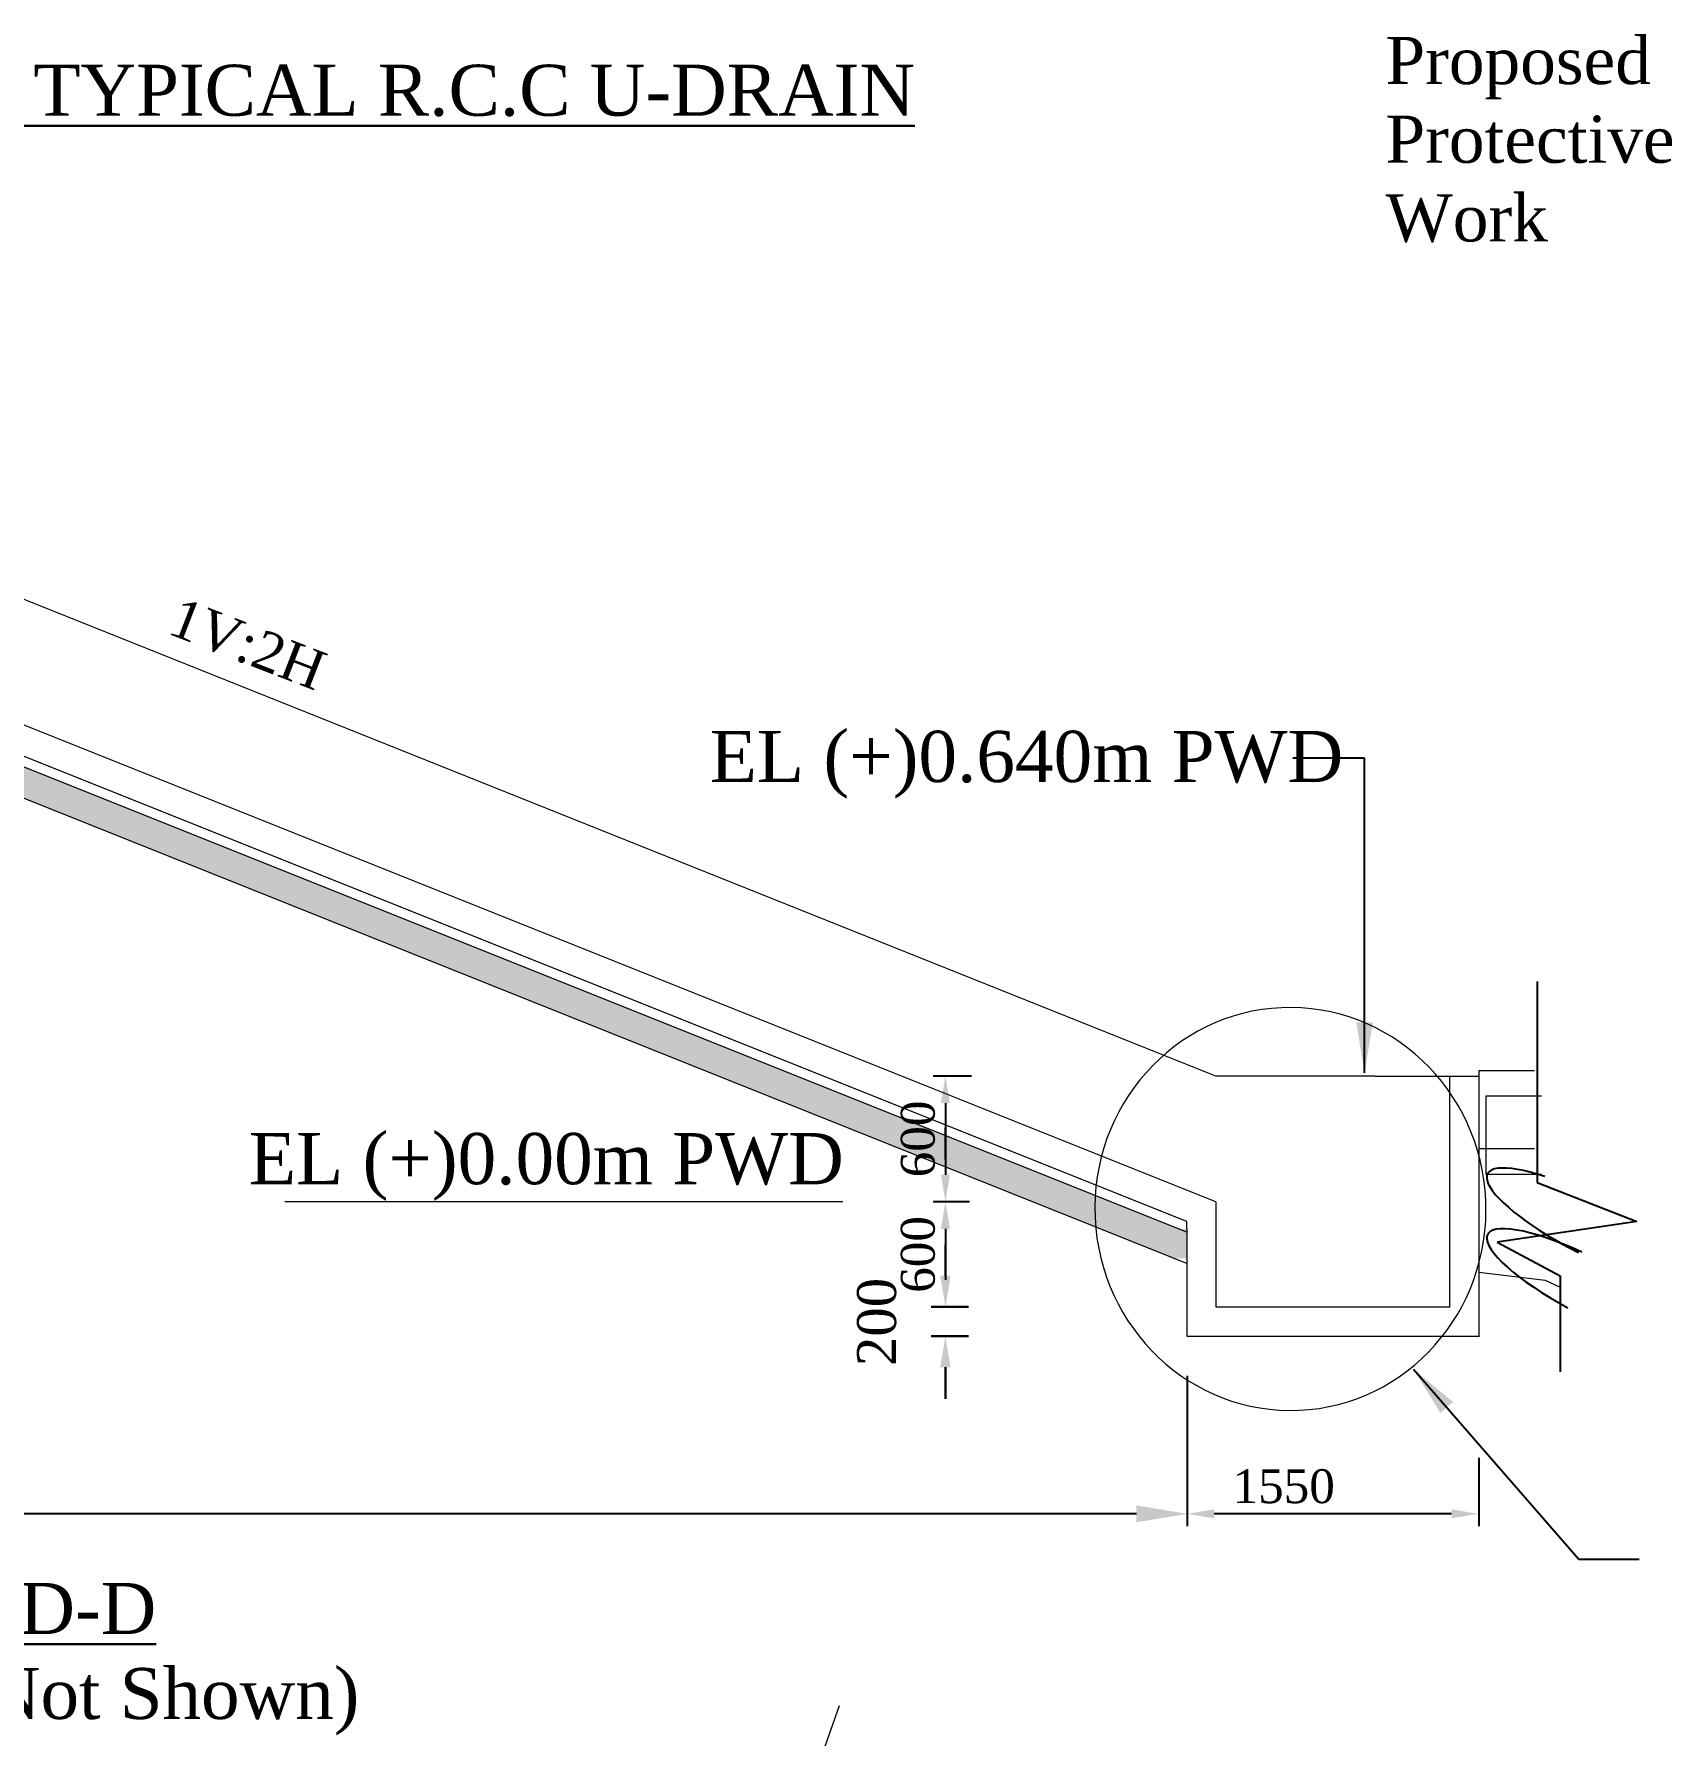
# Model space of a CAD drawing. Header units: metres. Extents: x -2434 to 11656, y -15288 to 8109.
# Drawn here: x 4220.5 to 4268.2, y -11704.9 to -11654.7 of the extents above; entities that cross this region are included whole.
import ezdxf

# ---------------------------------------------------------------- set-up
doc = ezdxf.new("R2010")
doc.units = ezdxf.units.M
doc.layers.add('Blocks', color=11, linetype='Continuous', lineweight=9)
doc.layers.add('Layer1', color=7, linetype='Continuous', lineweight=13)
doc.styles.get("Standard").update_dxf_attribs({"font": 'times.ttf'})
doc.styles.add('TIMES', font='ARIALN.TTF')
doc.dimstyles.get("Standard").update_dxf_attribs({"dimtxt": 0.5, "dimasz": 0.4075, "dimexe": 0.364, "dimexo": 0.219, "dimgap": 0.09, "dimtad": 0, "dimdec": 0, "dimlfac": 1000, "dimzin": 0, "dimdsep": 46, "dimtxsty": 'Standard', "dimcen": 0.09, "dimadec": 0, "dimazin": 0, "dimtfac": 1, "dimtdec": 0, "dimtofl": 0, "dimtmove": 0, "dimatfit": 3, "dimfxl": 1, "dimtolj": 1, "dimtzin": 0, "dimarcsym": 0})
pattern_1 = [(37.5, (4325.86523, -12309.2232), (-0.01840036, 0.56282522), [0, -0.443992, 0, -0.49657, 0, -0.4746625]), (7.5, (4325.8652, -12309.2232), (0.5169518, 0.8243489), [0, -0.239522, 0, -0.400177, 0, -0.1533525]), (327.5, (4325.50595, -12309.2232), (0.90964123, 0.00165276), [0, -0.14605, 0, -0.52578, 0, -0.686435]), (317.5, (4325.50595, -12309.2232), (0.8780899, 0.2563687), [0, -0.073025, 0, -0.344678, 0, -0.394335])]

# ---------------------------------------------------------------- blocks, each defined once
blk = doc.blocks.new('*D293')
at = {"layer": 'Blocks', "color": 0, "lineweight": -2, "ltscale": 0.5}
for p, q in [((4254.599, -11694.299), (4254.599, -11698.741)), ((4175.353, -11698.88), (4175.353, -11698.013)), ((4176.853, -11698.377), (4214.36, -11698.377)), ((4253.099, -11698.377), (4215.591, -11698.377))]:
    blk.add_line(p, q, dxfattribs=at)
at = {"layer": 'Blocks', "color": 0, "lineweight": -3, "ltscale": 0.5}
for points in [[(4176.853, -11698.127), (4176.853, -11698.627), (4175.353, -11698.377)], [(4253.099, -11698.127), (4253.099, -11698.627), (4254.599, -11698.377)]]:
    blk.add_solid(points, dxfattribs=at)
at = {"layer": 'Defpoints', "color": 0, "lineweight": -3, "ltscale": 0.5}
for p in [(4254.599, -11694.08), (4254.599, -11698.377), (4175.353, -11699.099)]:
    blk.add_point(p, dxfattribs=at)
at = {"layer": 'Blocks', "color": 0, "lineweight": 30, "ltscale": 0.5, "insert": (4214.976, -11698.377), "char_height": 1.25, "attachment_point": 5}
blk.add_mtext('\\A1;L', dxfattribs=at)
blk = doc.blocks.new('*D295')
at = {"layer": 'Blocks', "color": 0, "lineweight": -2, "ltscale": 0.5}
for p, q in [((4248.171, -11689.16), (4247.094, -11689.16)), ((4247.458, -11689.96), (4247.458, -11691.465)), ((4248.137, -11692.265), (4247.094, -11692.265))]:
    blk.add_line(p, q, dxfattribs=at)
at = {"layer": 'Blocks', "color": 0, "lineweight": -3, "ltscale": 0.5}
for points in [[(4247.325, -11689.96), (4247.591, -11689.96), (4247.458, -11689.16)], [(4247.325, -11691.465), (4247.591, -11691.465), (4247.458, -11692.265)]]:
    blk.add_solid(points, dxfattribs=at)
at = {"layer": 'Defpoints', "color": 0, "lineweight": -3, "ltscale": 0.5}
for p in [(4248.39, -11689.16), (4247.458, -11692.265), (4248.356, -11692.265)]:
    blk.add_point(p, dxfattribs=at)
at = {"layer": 'Blocks', "color": 0, "lineweight": 30, "ltscale": 0.5, "insert": (4246.649, -11690.713), "char_height": 1, "attachment_point": 5, "rotation": 90}
blk.add_mtext('\\A1;600', dxfattribs=at)
blk = doc.blocks.new('*D296')
at = {"layer": 'Blocks', "color": 0, "lineweight": -2, "ltscale": 0.5}
for p, q in [((4248.227, -11685.445), (4247.094, -11685.445)), ((4247.458, -11686.245), (4247.458, -11688.36)), ((4248.171, -11689.16), (4247.094, -11689.16))]:
    blk.add_line(p, q, dxfattribs=at)
at = {"layer": 'Blocks', "color": 0, "lineweight": -3, "ltscale": 0.5}
for points in [[(4247.325, -11686.245), (4247.591, -11686.245), (4247.458, -11685.445)], [(4247.325, -11688.36), (4247.591, -11688.36), (4247.458, -11689.16)]]:
    blk.add_solid(points, dxfattribs=at)
at = {"layer": 'Defpoints', "color": 0, "lineweight": -3, "ltscale": 0.5}
for p in [(4248.446, -11685.445), (4247.458, -11689.16), (4248.39, -11689.16)]:
    blk.add_point(p, dxfattribs=at)
at = {"layer": 'Blocks', "color": 0, "lineweight": 30, "ltscale": 0.5, "insert": (4246.649, -11687.302), "char_height": 1, "attachment_point": 5, "rotation": 90}
blk.add_mtext('\\A1;600', dxfattribs=at)
blk = doc.blocks.new('*D305')
at = {"layer": 'Blocks', "color": 0, "lineweight": -2, "ltscale": 0.5}
for p, q in [((4263.209, -11696.723), (4263.209, -11698.741)), ((4254.599, -11697.134), (4254.599, -11698.741)), ((4262.409, -11698.377), (4255.399, -11698.377))]:
    blk.add_line(p, q, dxfattribs=at)
at = {"layer": 'Blocks', "color": 0, "lineweight": -3, "ltscale": 0.5}
for points in [[(4255.399, -11698.243), (4255.399, -11698.51), (4254.599, -11698.377)], [(4262.409, -11698.243), (4262.409, -11698.51), (4263.209, -11698.377)]]:
    blk.add_solid(points, dxfattribs=at)
at = {"layer": 'Defpoints', "color": 0, "lineweight": -3, "ltscale": 0.5}
for p in [(4263.209, -11696.504), (4254.599, -11696.915), (4254.599, -11698.377)]:
    blk.add_point(p, dxfattribs=at)
at = {"layer": 'Blocks', "color": 0, "lineweight": 30, "ltscale": 0.5, "insert": (4257.449, -11697.568), "char_height": 1, "attachment_point": 5}
blk.add_mtext('\\A1;1550', dxfattribs=at)
blk = doc.blocks.new('*D338')
at = {"layer": 'Blocks', "color": 0, "lineweight": -2, "ltscale": 0.5}
for p, q in [((4254.599, -11694.299), (4254.599, -11698.741)), ((4175.353, -11698.88), (4175.353, -11698.013)), ((4176.853, -11698.377), (4214.36, -11698.377)), ((4253.099, -11698.377), (4215.591, -11698.377))]:
    blk.add_line(p, q, dxfattribs=at)
at = {"layer": 'Blocks', "color": 0, "lineweight": -3, "ltscale": 0.5}
for points in [[(4176.853, -11698.127), (4176.853, -11698.627), (4175.353, -11698.377)], [(4253.099, -11698.127), (4253.099, -11698.627), (4254.599, -11698.377)]]:
    blk.add_solid(points, dxfattribs=at)
at = {"layer": 'Defpoints', "color": 0, "lineweight": -3, "ltscale": 0.5}
for p in [(4254.599, -11694.08), (4254.599, -11698.377), (4175.353, -11699.099)]:
    blk.add_point(p, dxfattribs=at)
at = {"layer": 'Blocks', "color": 0, "lineweight": 30, "ltscale": 0.5, "insert": (4214.976, -11698.377), "char_height": 1.25, "attachment_point": 5}
blk.add_mtext('\\A1;L', dxfattribs=at)
blk = doc.blocks.new('*D340')
at = {"layer": 'Blocks', "color": 0, "lineweight": -2, "ltscale": 0.5}
for p, q in [((4248.171, -11689.16), (4247.094, -11689.16)), ((4247.458, -11689.96), (4247.458, -11691.465)), ((4248.137, -11692.265), (4247.094, -11692.265))]:
    blk.add_line(p, q, dxfattribs=at)
at = {"layer": 'Blocks', "color": 0, "lineweight": -3, "ltscale": 0.5}
for points in [[(4247.325, -11689.96), (4247.591, -11689.96), (4247.458, -11689.16)], [(4247.325, -11691.465), (4247.591, -11691.465), (4247.458, -11692.265)]]:
    blk.add_solid(points, dxfattribs=at)
at = {"layer": 'Defpoints', "color": 0, "lineweight": -3, "ltscale": 0.5}
for p in [(4248.39, -11689.16), (4247.458, -11692.265), (4248.356, -11692.265)]:
    blk.add_point(p, dxfattribs=at)
at = {"layer": 'Blocks', "color": 0, "lineweight": 30, "ltscale": 0.5, "insert": (4246.649, -11690.713), "char_height": 1, "attachment_point": 5, "rotation": 90}
blk.add_mtext('\\A1;600', dxfattribs=at)
blk = doc.blocks.new('*D341')
at = {"layer": 'Blocks', "color": 0, "lineweight": -2, "ltscale": 0.5}
for p, q in [((4248.227, -11685.445), (4247.094, -11685.445)), ((4247.458, -11686.245), (4247.458, -11688.36)), ((4248.171, -11689.16), (4247.094, -11689.16))]:
    blk.add_line(p, q, dxfattribs=at)
at = {"layer": 'Blocks', "color": 0, "lineweight": -3, "ltscale": 0.5}
for points in [[(4247.325, -11686.245), (4247.591, -11686.245), (4247.458, -11685.445)], [(4247.325, -11688.36), (4247.591, -11688.36), (4247.458, -11689.16)]]:
    blk.add_solid(points, dxfattribs=at)
at = {"layer": 'Defpoints', "color": 0, "lineweight": -3, "ltscale": 0.5}
for p in [(4248.446, -11685.445), (4247.458, -11689.16), (4248.39, -11689.16)]:
    blk.add_point(p, dxfattribs=at)
at = {"layer": 'Blocks', "color": 0, "lineweight": 30, "ltscale": 0.5, "insert": (4246.649, -11687.302), "char_height": 1, "attachment_point": 5, "rotation": 90}
blk.add_mtext('\\A1;600', dxfattribs=at)
blk = doc.blocks.new('*D350')
at = {"layer": 'Blocks', "color": 0, "lineweight": -2, "ltscale": 0.5}
for p, q in [((4263.209, -11696.723), (4263.209, -11698.741)), ((4254.599, -11697.134), (4254.599, -11698.741)), ((4262.409, -11698.377), (4255.399, -11698.377))]:
    blk.add_line(p, q, dxfattribs=at)
at = {"layer": 'Blocks', "color": 0, "lineweight": -3, "ltscale": 0.5}
for points in [[(4255.399, -11698.243), (4255.399, -11698.51), (4254.599, -11698.377)], [(4262.409, -11698.243), (4262.409, -11698.51), (4263.209, -11698.377)]]:
    blk.add_solid(points, dxfattribs=at)
at = {"layer": 'Defpoints', "color": 0, "lineweight": -3, "ltscale": 0.5}
for p in [(4263.209, -11696.504), (4254.599, -11696.915), (4254.599, -11698.377)]:
    blk.add_point(p, dxfattribs=at)
at = {"layer": 'Blocks', "color": 0, "lineweight": 30, "ltscale": 0.5, "insert": (4257.449, -11697.568), "char_height": 1, "attachment_point": 5}
blk.add_mtext('\\A1;1550', dxfattribs=at)

msp = doc.modelspace()

# ---------------------------------------------------------------- hatches: boundary and pattern name
at = {"layer": 'Blocks', "lineweight": 5, "ltscale": 0.05}
h = msp.add_hatch(dxfattribs=at)
h.set_pattern_fill('AR-SAND', color=0, scale=0.0115, style=0)
h.set_pattern_definition(pattern_1)
h.paths.add_polyline_path([(4256.832553, -11693.106651), (4256.832553, -11690.561416), (4258.318536, -11690.561416), (4258.318536, -11693.106651)], flags=9)
h.paths.add_polyline_path([(4217.413326, -11677.886868), (4217.413326, -11675.338109), (4218.89931, -11675.338109), (4218.89931, -11677.886868)], flags=9)
h.paths.add_polyline_path([(4254.584438, -11690.827783), (4254.584438, -11689.965283), (4254.362968, -11689.965283), (4218.606225, -11675.662586), (4218.608513, -11675.677168), (4218.610754, -11675.691766), (4218.612948, -11675.706381), (4218.615094, -11675.721011), (4218.617194, -11675.735657), (4218.619246, -11675.750319), (4218.621252, -11675.764994), (4218.62321, -11675.779684), (4218.62512, -11675.794388), (4218.626983, -11675.809104), (4218.628799, -11675.823834), (4218.630567, -11675.838576), (4218.632288, -11675.85333), (4218.633961, -11675.868096), (4218.635586, -11675.882873), (4218.637164, -11675.897661), (4218.638693, -11675.912459), (4218.640175, -11675.927266), (4218.64161, -11675.942083), (4218.642996, -11675.95691), (4218.644334, -11675.971744), (4218.645625, -11675.986587), (4218.646867, -11676.001437), (4218.648061, -11676.016295), (4218.649208, -11676.031159), (4218.650306, -11676.04603), (4218.651356, -11676.060907), (4218.652358, -11676.075789), (4218.653311, -11676.090676), (4218.654217, -11676.105568), (4218.655074, -11676.120464), (4218.655883, -11676.135364), (4218.656643, -11676.150267), (4218.657355, -11676.165173), (4218.658019, -11676.180081), (4218.658634, -11676.194992), (4218.659202, -11676.209904), (4218.65972, -11676.224817), (4218.66019, -11676.23973), (4218.660612, -11676.254644), (4218.660986, -11676.269558), (4218.66131, -11676.284471), (4218.661587, -11676.299383), (4218.661815, -11676.314294), (4218.661994, -11676.329202), (4218.662125, -11676.344109), (4218.662208, -11676.359012), (4218.662242, -11676.373912), (4218.662227, -11676.388808), (4218.662164, -11676.403701), (4218.662053, -11676.418588), (4218.661893, -11676.433471), (4218.661684, -11676.448348), (4218.661427, -11676.46322), (4218.661122, -11676.478085), (4218.660768, -11676.492943), (4218.660365, -11676.507794), (4218.659915, -11676.522638), (4218.659415, -11676.537473), (4218.658868, -11676.5523), (4218.658272, -11676.567118), (4218.657627, -11676.581927), (4218.656934, -11676.596726), (4218.656193, -11676.611514), (4254.196866, -11690.827783)])
h = msp.add_hatch(dxfattribs=at)
h.set_pattern_fill('AR-SAND', color=0, scale=0.0115, style=0)
h.set_pattern_definition(pattern_1)
h.paths.add_polyline_path([(4256.832553, -11693.106651), (4256.832553, -11690.561416), (4258.318536, -11690.561416), (4258.318536, -11693.106651)], flags=9)
h.paths.add_polyline_path([(4217.413326, -11677.886868), (4217.413326, -11675.338109), (4218.89931, -11675.338109), (4218.89931, -11677.886868)], flags=9)
h.paths.add_polyline_path([(4254.584438, -11690.827783), (4254.584438, -11689.965283), (4254.362968, -11689.965283), (4218.606225, -11675.662586), (4218.608513, -11675.677168), (4218.610754, -11675.691766), (4218.612948, -11675.706381), (4218.615094, -11675.721011), (4218.617194, -11675.735657), (4218.619246, -11675.750319), (4218.621252, -11675.764994), (4218.62321, -11675.779684), (4218.62512, -11675.794388), (4218.626983, -11675.809104), (4218.628799, -11675.823834), (4218.630567, -11675.838576), (4218.632288, -11675.85333), (4218.633961, -11675.868096), (4218.635586, -11675.882873), (4218.637164, -11675.897661), (4218.638693, -11675.912459), (4218.640175, -11675.927266), (4218.64161, -11675.942083), (4218.642996, -11675.95691), (4218.644334, -11675.971744), (4218.645625, -11675.986587), (4218.646867, -11676.001437), (4218.648061, -11676.016295), (4218.649208, -11676.031159), (4218.650306, -11676.04603), (4218.651356, -11676.060907), (4218.652358, -11676.075789), (4218.653311, -11676.090676), (4218.654217, -11676.105568), (4218.655074, -11676.120464), (4218.655883, -11676.135364), (4218.656643, -11676.150267), (4218.657355, -11676.165173), (4218.658019, -11676.180081), (4218.658634, -11676.194992), (4218.659202, -11676.209904), (4218.65972, -11676.224817), (4218.66019, -11676.23973), (4218.660612, -11676.254644), (4218.660986, -11676.269558), (4218.66131, -11676.284471), (4218.661587, -11676.299383), (4218.661815, -11676.314294), (4218.661994, -11676.329202), (4218.662125, -11676.344109), (4218.662208, -11676.359012), (4218.662242, -11676.373912), (4218.662227, -11676.388808), (4218.662164, -11676.403701), (4218.662053, -11676.418588), (4218.661893, -11676.433471), (4218.661684, -11676.448348), (4218.661427, -11676.46322), (4218.661122, -11676.478085), (4218.660768, -11676.492943), (4218.660365, -11676.507794), (4218.659915, -11676.522638), (4218.659415, -11676.537473), (4218.658868, -11676.5523), (4218.658272, -11676.567118), (4218.657627, -11676.581927), (4218.656934, -11676.596726), (4218.656193, -11676.611514), (4254.196866, -11690.827783)])

# ---------------------------------------------------------------- linework, layer by layer
at = {"color": 0, "linetype": 'Continuous', "lineweight": -3, "ltscale": 0.5}
for p, q in [((4264.933111, -11682.648225), (4264.933111, -11688.59283)), ((4264.933111, -11688.59283), (4267.873849, -11689.738776)), ((4267.873849, -11689.738776), (4263.749675, -11690.347571)), ((4263.749675, -11690.347571), (4265.614523, -11691.350285)), ((4265.614523, -11691.350285), (4265.614523, -11694.179325))]:
    msp.add_line(p, q, dxfattribs=at)
for centre, start_param, end_param in [((4266.392904, -11689.84673), 8.416926858, 11.044514745), ((4266.392904, -11689.84673), 8.416926858, 11.044514745), ((4266.392904, -11691.639876), 1.749632247, 4.653164598), ((4266.392904, -11691.639876), 1.749632247, 4.653164598)]:
    msp.add_ellipse(centre, major_axis=(2.923175, -1.515475), ratio=0.252503121, start_param=start_param, end_param=end_param, dxfattribs=at)
at = {"layer": 'Blocks', "color": 0, "lineweight": 13, "ltscale": 0.05}
for p, q in [((4255.446938, -11685.44452), (4183.373847, -11656.615283)), ((4255.446938, -11685.44452), (4183.373847, -11656.615283)), ((4255.446938, -11689.160283), (4182.709438, -11660.065283)), ((4255.446938, -11689.160283), (4182.709438, -11660.065283)), ((4254.584438, -11689.744224), (4216.580097, -11674.542488)), ((4254.584438, -11689.744224), (4216.580097, -11674.542488)), ((4254.584438, -11690.053871), (4216.580097, -11674.852135)), ((4254.584438, -11690.053871), (4216.580097, -11674.852135)), ((4254.584438, -11690.982812), (4216.580097, -11675.781076)), ((4254.584438, -11690.982812), (4216.580097, -11675.781076)), ((4260.136347, -11685.44452), (4255.446938, -11685.44452)), ((4260.136347, -11685.44452), (4255.446938, -11685.44452)), ((4260.136347, -11685.44452), (4263.209438, -11685.44452)), ((4260.136347, -11685.44452), (4263.209438, -11685.44452)), ((4262.346938, -11685.44452), (4262.346938, -11692.282365)), ((4262.346938, -11685.44452), (4262.346938, -11692.282365)), ((4263.209438, -11685.461601), (4263.209438, -11693.144865)), ((4263.209438, -11685.461601), (4263.209438, -11693.144865)), ((4244.432351, -11689.160283), (4227.947073, -11689.160283)), ((4244.432351, -11689.160283), (4227.947073, -11689.160283)), ((4255.446938, -11689.160283), (4255.446938, -11692.265283)), ((4255.446938, -11689.160283), (4255.446938, -11692.265283)), ((4254.584438, -11689.965283), (4254.584438, -11689.744224)), ((4254.584438, -11689.965283), (4254.584438, -11689.744224)), ((4254.584438, -11689.965283), (4254.584438, -11693.127783)), ((4254.584438, -11689.965283), (4254.584438, -11693.127783)), ((4255.446938, -11692.265283), (4262.346938, -11692.265283)), ((4255.446938, -11692.265283), (4262.346938, -11692.265283)), ((4254.584438, -11693.127783), (4263.209438, -11693.127783)), ((4254.584438, -11693.127783), (4263.209438, -11693.127783))]:
    msp.add_line(p, q, dxfattribs=at)
at = {"layer": 'Blocks', "color": 0, "lineweight": 30, "ltscale": 0.5}
for p, q in [((4247.458099, -11687.895283), (4247.458099, -11686.975283)), ((4247.458099, -11687.895283), (4247.458099, -11686.975283)), ((4247.458099, -11691.345283), (4247.458099, -11690.425283)), ((4247.458099, -11691.345283), (4247.458099, -11690.425283)), ((4248.137761, -11692.265283), (4247.039499, -11692.265283)), ((4248.137761, -11692.265283), (4247.039499, -11692.265283)), ((4248.140969, -11693.127783), (4247.039499, -11693.127783)), ((4248.140969, -11693.127783), (4247.039499, -11693.127783)), ((4247.458099, -11694.047783), (4247.458099, -11694.978484)), ((4247.458099, -11694.047783), (4247.458099, -11694.978484))]:
    msp.add_line(p, q, dxfattribs=at)
at = {"layer": 'Blocks', "color": 0, "lineweight": 13, "ltscale": 0.05}
for points in [[(4264.855228, -11685.286496), (4263.214774, -11685.286496), (4263.214774, -11687.586496), (4264.855228, -11687.586496)], [(4265.063453, -11686.039849), (4263.423, -11686.039849), (4263.423, -11688.339849), (4265.063453, -11688.339849)], [(4264.933111, -11686.039849), (4263.423, -11686.039849), (4263.423, -11688.339849), (4265.063453, -11688.339849)], [(4263.209438, -11691.234491), (4265.167787, -11691.478069), (4265.614523, -11691.685243)], [(4263.209438, -11691.234491), (4265.167787, -11691.478069), (4265.614523, -11691.685243)], [(4244.317184, -11704.046743), (4241.973115, -11710.708561), (4239.358248, -11709.628339), (4241.612489, -11717.280248), (4239.358248, -11716.469969), (4234.850422, -11728.80329)], [(4244.317184, -11704.046743), (4241.973115, -11710.708561), (4239.358248, -11709.628339), (4241.612489, -11717.280248), (4239.358248, -11716.469969), (4234.850422, -11728.80329)]]:
    msp.add_lwpolyline(points, dxfattribs=at)
at = {"layer": 'Blocks', "color": 0, "lineweight": 13, "ltscale": 0.05, "extrusion": (0, 0, -1)}
msp.add_ellipse((4257.647739, -11689.370755), major_axis=(-0.260991, 5.946689), ratio=0.970241455, dxfattribs=at)
msp.add_ellipse((4257.647739, -11689.370755), major_axis=(-0.260991, 5.946689), ratio=0.970241455, dxfattribs=at)
at = {"layer": 'Blocks', "color": 0, "lineweight": 13, "ltscale": 0.5}
for points in [[(4247.304765, -11691.345283), (4247.611432, -11691.345283), (4247.458099, -11692.265283)], [(4247.304765, -11691.345283), (4247.611432, -11691.345283), (4247.458099, -11692.265283)], [(4247.304765, -11694.047783), (4247.611432, -11694.047783), (4247.458099, -11693.127783)], [(4247.304765, -11694.047783), (4247.611432, -11694.047783), (4247.458099, -11693.127783)]]:
    msp.add_solid(points, dxfattribs=at)

# ---------------------------------------------------------------- texts
at = {"color": 0, "linetype": 'ByBlock', "lineweight": 30, "ltscale": 0.5, "attachment_point": 1}
for s, insert, char_height, width in [('Proposed\\PProtective\\PWork', (4260.453518, -11654.74537), 1.3946536, 72.91423283), ('Proposed\\PProtective\\PWork', (4260.453518, -11654.74537), 1.3946536, 72.91423283), ('{\\LPLAN OF TYPICAL R.C.C U-DRAIN}', (4210.535107, -11655.56775), 1.50622592, 66.12756405), ('{\\LPLAN OF TYPICAL R.C.C U-DRAIN}', (4210.535107, -11655.56775), 1.50622592, 66.12756405), ('EL (+)0.640m PWD ', (4240.497211, -11675.247814), 1.51040988, 87.17156097), ('EL (+)0.00m PWD ', (4226.886946, -11687.128233), 1.51040988, 87.17156097), ('          {\\LSECTION D-D\\P}(Reinforcement Not Shown)', (4204.244884, -11700.418324), 1.50622592, 66.12756405), ('          {\\LSECTION D-D\\P}(Reinforcement Not Shown)', (4204.244884, -11700.418324), 1.50622592, 66.12756405)]:
    msp.add_mtext(s, dxfattribs=dict(at, insert=insert, char_height=char_height, width=width))
at = {"layer": 'Blocks', "color": 0, "lineweight": 30, "ltscale": 0.5, "insert": (4245.43291, -11692.708716), "char_height": 1.15, "attachment_point": 5, "rotation": 90}
msp.add_mtext('\\A1;200', dxfattribs=at)
msp.add_mtext('\\A1;200', dxfattribs=at)
at = {"layer": 'Layer1', "color": 7, "lineweight": 30, "insert": (4224.85325, -11671.280313), "char_height": 1.15225687, "width": 11.36506851, "attachment_point": 1, "rotation": 338.7962887, "style": 'TIMES'}
msp.add_mtext('{\\fTimes New Roman|b0|i0|c0|p18;\\C0;1V:2H}', dxfattribs=at)

# ---------------------------------------------------------------- dimensions: what is measured, and where the dimension line sits
at = {"layer": 'Blocks', "color": 0, "lineweight": 30, "ltscale": 0.5}
for base, p1, p2, picture, middle in [((4247.458099, -11689.160283), (4248.446389, -11685.44452), (4248.389611, -11689.160283), '*D296', (4246.649447, -11687.302402)), ((4247.458099, -11689.160283), (4248.446389, -11685.44452), (4248.389611, -11689.160283), '*D341', (4246.649447, -11687.302402)), ((4247.458099, -11692.265283), (4248.389611, -11689.160283), (4248.356248, -11692.265283), '*D295', (4246.649447, -11690.712783)), ((4247.458099, -11692.265283), (4248.389611, -11689.160283), (4248.356248, -11692.265283), '*D340', (4246.649447, -11690.712783))]:
    dim = msp.add_linear_dim(base=base, p1=p1, p2=p2, angle=90, text='600', dimstyle='Standard', override={"dimtxt": 1, "dimasz": 0.8, "dimgap": 0.3, "dimtad": 1, "dimdec": 2, "dimlfac": 1, "dimpost": ' m', "dimtdec": 2, "dimfxl": 0.12}, dxfattribs=at)
    dim.commit()
    dim.dimension.update_dxf_attribs({"geometry": picture, "text_midpoint": middle})
for picture in ['*D293', '*D338']:
    dim = msp.add_linear_dim(base=(4254.598938, -11698.376758), p1=(4175.352597, -11699.099394), p2=(4254.598938, -11694.080282), text='L', dimstyle='Standard', override={"dimtxt": 1.25, "dimasz": 1.5, "dimdec": 2, "dimlfac": 1, "dimpost": ' m', "dimtdec": 2, "dimfxl": 0.12}, dxfattribs=at)
    dim.commit()
    dim.dimension.update_dxf_attribs({"geometry": picture, "text_midpoint": (4214.975767, -11698.376758)})
for picture in ['*D305', '*D350']:
    dim = msp.add_linear_dim(base=(4254.598938, -11698.376758), p1=(4263.209438, -11696.504173), p2=(4254.598938, -11696.915116), angle=180, text='1550', dimstyle='Standard', override={"dimtxt": 1, "dimasz": 0.8, "dimgap": 0.3, "dimtad": 1, "dimdec": 2, "dimlfac": 1, "dimpost": ' m', "dimtdec": 2, "dimfxl": 0.12}, dxfattribs=at)
    dim.commit()
    dim.dimension.update_dxf_attribs({"geometry": picture, "text_midpoint": (4257.448677, -11698.376758), "dimtype": 160})

# ---------------------------------------------------------------- leaders
for points in [[(4259.837228, -11685.3524), (4259.837228, -11676.051337), (4257.723118, -11676.051337)], [(4261.277868, -11694.101516), (4266.163773, -11699.719073), (4267.949856, -11699.719073)], [(4261.277868, -11694.101516), (4266.163773, -11699.719073), (4267.949856, -11699.719073)]]:
    msp.add_leader(points, dimstyle='Standard', override={"dimtxt": 1.5, "dimasz": 1.5, "dimdec": 2, "dimlfac": 1, "dimpost": ' m', "dimtdec": 2, "dimfxl": 0.12}, dxfattribs=at)

doc.saveas('drawing.dxf')
